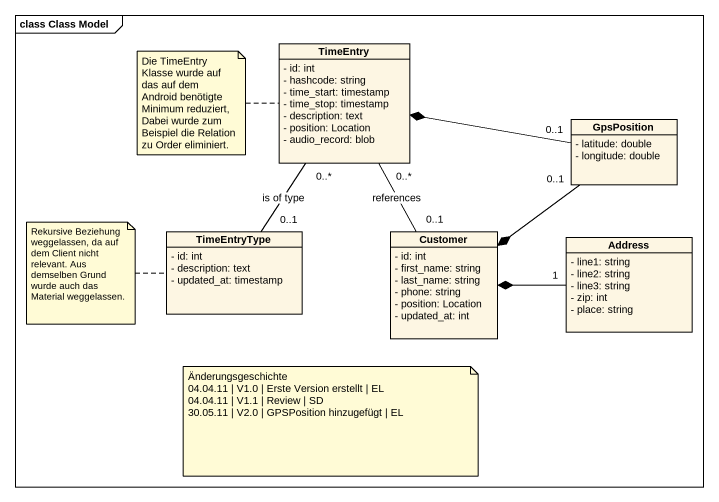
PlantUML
@startuml
mainframe class Class Model
hide circle
hide empty members
skinparam classAttributeIconSize 0
class TimeEntry {
  - id: int
  - hashcode: string
  - time_start: timestamp
  - time_stop: timestamp
  - description: text
  - position: Location
  - audio_record: blob
}
class GpsPosition {
  - latitude: double
  - longitude: double
}
class TimeEntryType {
  - id: int
  - description: text
  - updated_at: timestamp
}
class Customer {
  - id: int
  - first_name: string
  - last_name: string
  - phone: string
  - position: Location
  - updated_at: int
}
class Address {
  - line1: string
  - line2: string
  - line3: string
  - zip: int
  - place: string
}
GpsPosition "0..1" -left-* TimeEntry
GpsPosition "0..1" --* Customer
TimeEntryType "0..1" -up- "0..*" TimeEntry : is of type
Customer "0..1" -up- "0..*" TimeEntry : references
Address "1" -left-* Customer
note left of TimeEntry : Die TimeEntry Klasse wurde auf das auf dem Android benötigte Minimum reduziert, Dabei wurde zum Beispiel die Relation zu Order eliminiert.
note left of TimeEntryType : Rekursive Beziehung weggelassen, da auf dem Client nicht relevant. Aus demselben Grund wurde auch das Material weggelassen.
note as N3
  Änderungsgeschichte
  04.04.11 | V1.0 | Erste Version erstellt | EL
  04.04.11 | V1.1 | Review | SD
  30.05.11 | V2.0 | GPSPosition hinzugefügt | EL
end note
@enduml
